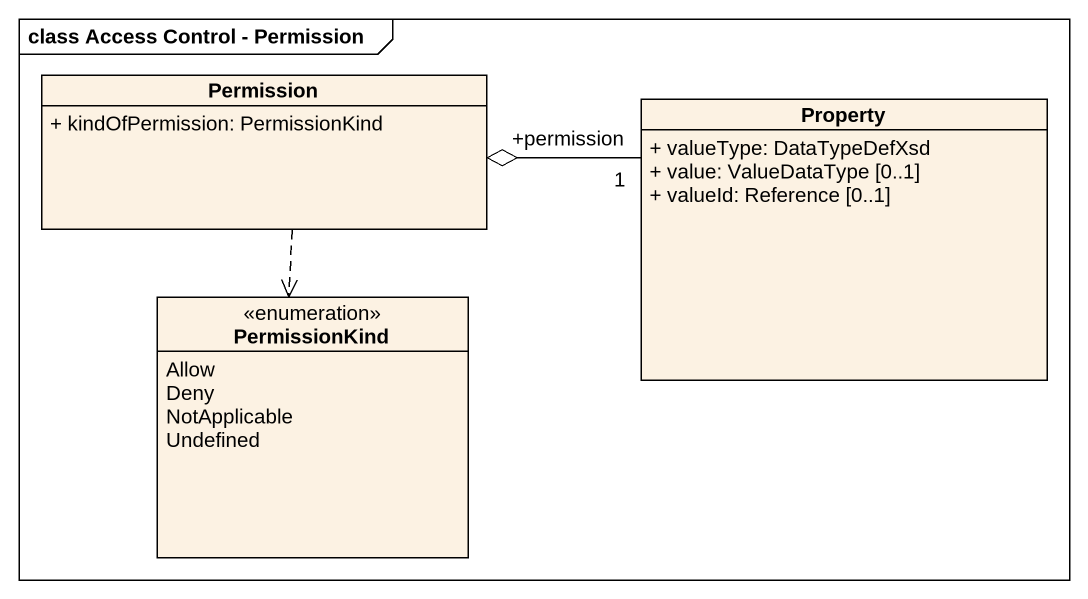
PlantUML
@startuml
mainframe class Access Control - Permission
hide circle
hide empty members
skinparam classAttributeIconSize 0
class Permission {
  + kindOfPermission: PermissionKind
}
class Property {
  + valueType: DataTypeDefXsd
  + value: ValueDataType [0..1]
  + valueId: Reference [0..1]
}
enum PermissionKind {
  Allow
  Deny
  NotApplicable
  Undefined
}
Permission ..> PermissionKind
Property "+permission\n1" -left-o Permission
@enduml
